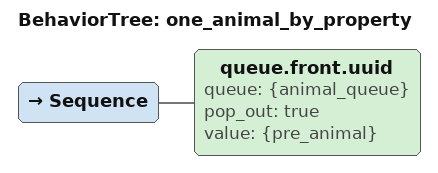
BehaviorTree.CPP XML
<?xml version="1.0" encoding="UTF-8"?>
<root BTCPP_format="4">
  <BehaviorTree ID="one_animal_by_property">
    <Sequence>
      <queue.front.uuid queue="{animal_queue}"
                        pop_out="true"
                        value="{pre_animal}"/>
    </Sequence>
  </BehaviorTree>

</root>
